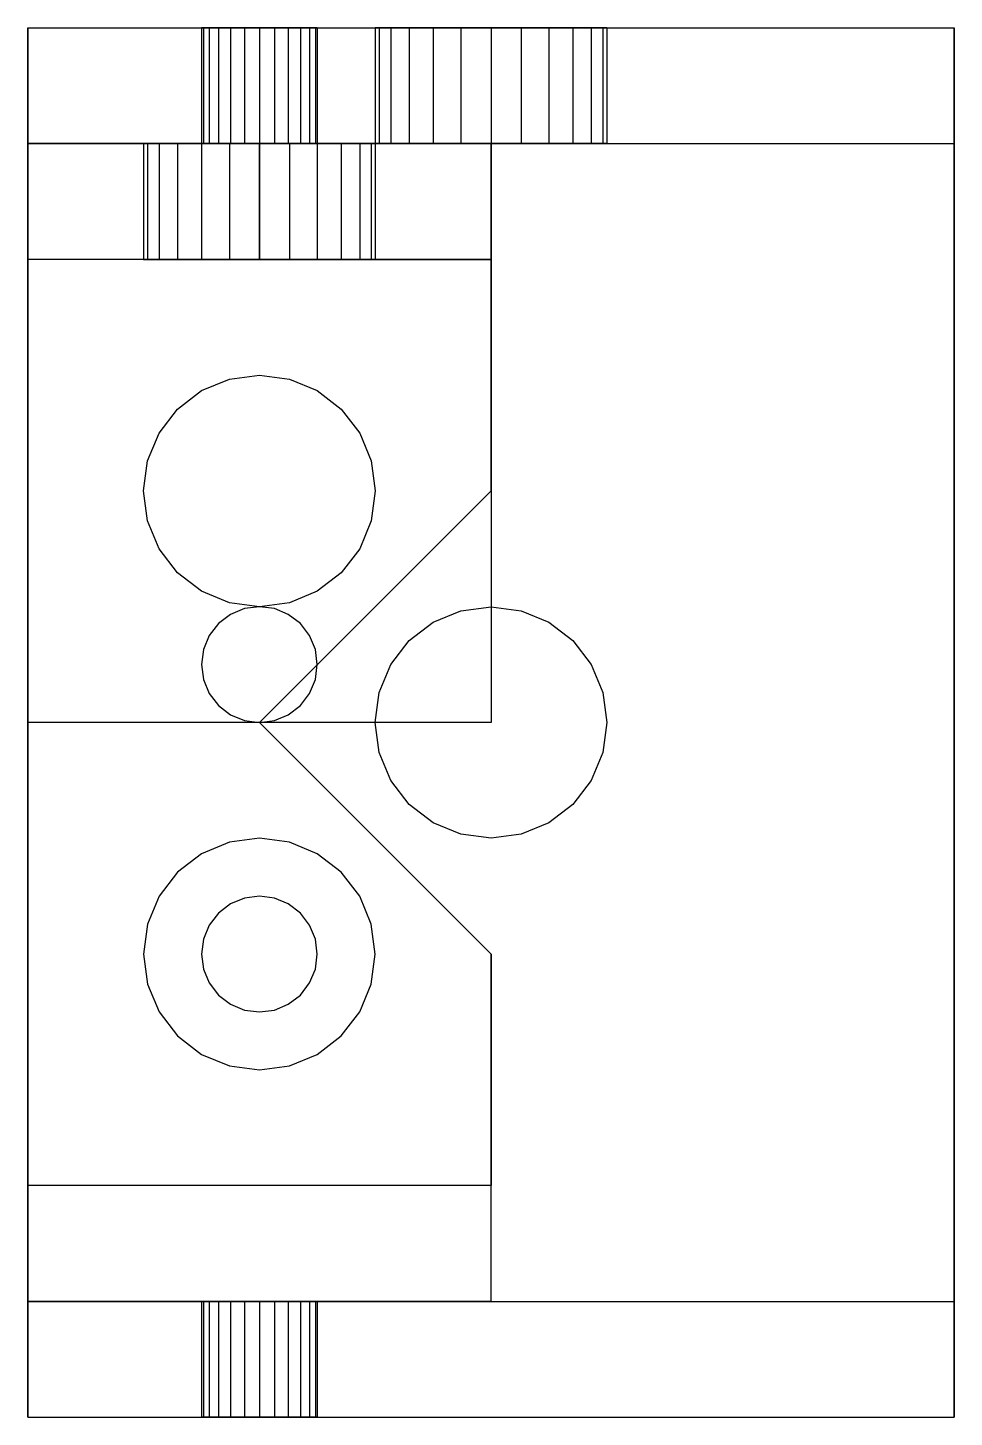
# Model space of a CAD drawing. Header units: metres. Extents: x 0 to 1, y -1.5 to 0.
import ezdxf

# ---------------------------------------------------------------- set-up
doc = ezdxf.new("R2010")
doc.units = ezdxf.units.M

msp = doc.modelspace()

# ---------------------------------------------------------------- linework, layer by layer
at = {"layer": 'MY3DLAYER'}
for p, q in [((0, 0), (0, 0, 1.5)), ((0, 0, 1.5), (1, 0, 1.5)), ((0, 0, 1.5), (0, -1.5, 1.5)), ((0.1875, 0, 0.5), (0.1896, 0, 0.5162)), ((0.1896, 0, 0.4838), (0.1875, 0, 0.5)), ((0.1875, 0, 1), (0.1896, 0, 1.0162)), ((0.1896, 0, 0.9838), (0.1875, 0, 1)), ((0.1875, 0, 0.5), (0.1875, -0.125, 0.5)), ((0.1875, 0, 1), (0.1875, -0.125, 1)), ((0.1959, 0, 0.4687), (0.1896, 0, 0.4838)), ((0.1896, 0, 0.5162), (0.1959, 0, 0.5312)), ((0.1896, 0, 1.0162), (0.1959, 0, 1.0312)), ((0.1959, 0, 0.9687), (0.1896, 0, 0.9838)), ((0.1896, 0, 0.4838), (0.1896, -0.125, 0.4838)), ((0.1896, 0, 0.5162), (0.1896, -0.125, 0.5162)), ((0.1896, 0, 1.0162), (0.1896, -0.125, 1.0162)), ((0.1896, 0, 0.9838), (0.1896, -0.125, 0.9838)), ((0.2058, 0, 0.4558), (0.1959, 0, 0.4687)), ((0.1959, 0, 0.5312), (0.2058, 0, 0.5442)), ((0.1959, 0, 1.0312), (0.2058, 0, 1.0442)), ((0.2058, 0, 0.9558), (0.1959, 0, 0.9687)), ((0.1959, 0, 0.4687), (0.1959, -0.125, 0.4688)), ((0.1959, 0, 0.5312), (0.1959, -0.125, 0.5313)), ((0.1959, 0, 0.9687), (0.1959, -0.125, 0.9688)), ((0.1959, 0, 1.0312), (0.1959, -0.125, 1.0313)), ((0.2187, 0, 0.4459), (0.2058, 0, 0.4558)), ((0.2058, 0, 0.5442), (0.2187, 0, 0.5541)), ((0.2058, 0, 1.0442), (0.2187, 0, 1.0541)), ((0.2187, 0, 0.9459), (0.2058, 0, 0.9558)), ((0.2058, 0, 0.4558), (0.2058, -0.125, 0.4558)), ((0.2058, 0, 0.9558), (0.2058, -0.125, 0.9558)), ((0.2058, 0, 1.0442), (0.2058, -0.125, 1.0442)), ((0.2058, 0, 0.5442), (0.2058, -0.125, 0.5442)), ((0.2338, 0, 0.4396), (0.2187, 0, 0.4459)), ((0.2187, 0, 0.5541), (0.2338, 0, 0.5604)), ((0.2187, 0, 1.0541), (0.2338, 0, 1.0604)), ((0.2338, 0, 0.9396), (0.2187, 0, 0.9459)), ((0.2187, 0, 0.5541), (0.2187, -0.125, 0.5541)), ((0.2187, 0, 0.4459), (0.2187, -0.125, 0.4459)), ((0.2187, 0, 0.9459), (0.2187, -0.125, 0.9459)), ((0.2187, 0, 1.0541), (0.2187, -0.125, 1.0541)), ((0.25, 0, 0.4375), (0.2338, 0, 0.4396)), ((0.2338, 0, 0.5604), (0.25, 0, 0.5625)), ((0.2338, 0, 1.0604), (0.25, 0, 1.0625)), ((0.25, 0, 0.9375), (0.2338, 0, 0.9396)), ((0.2338, 0, 0.5604), (0.2338, -0.125, 0.5604)), ((0.2338, 0, 0.4396), (0.2338, -0.125, 0.4396)), ((0.2338, 0, 0.9396), (0.2338, -0.125, 0.9396)), ((0.2338, 0, 1.0604), (0.2338, -0.125, 1.0604)), ((0.2662, 0, 0.4396), (0.25, 0, 0.4375)), ((0.25, 0, 0.5625), (0.2662, 0, 0.5604)), ((0.25, 0, 1.0625), (0.2662, 0, 1.0604)), ((0.2662, 0, 0.9396), (0.25, 0, 0.9375)), ((0.25, 0, 0.5625), (0.25, -0.125, 0.5625)), ((0.25, 0, 0.4375), (0.25, -0.125, 0.4375)), ((0.25, 0, 0.9375), (0.25, -0.125, 0.9375)), ((0.25, 0, 1.0625), (0.25, -0.125, 1.0625)), ((0.2812, 0, 0.4459), (0.2662, 0, 0.4396)), ((0.2662, 0, 0.5604), (0.2812, 0, 0.5541)), ((0.2662, 0, 1.0604), (0.2812, 0, 1.0541)), ((0.2812, 0, 0.9459), (0.2662, 0, 0.9396)), ((0.2662, 0, 0.4396), (0.2662, -0.125, 0.4396)), ((0.2662, 0, 0.5604), (0.2662, -0.125, 0.5604)), ((0.2662, 0, 0.9396), (0.2662, -0.125, 0.9396)), ((0.2662, 0, 1.0604), (0.2662, -0.125, 1.0604)), ((0.2942, 0, 0.4558), (0.2812, 0, 0.4459)), ((0.2812, 0, 0.5541), (0.2942, 0, 0.5442)), ((0.2942, 0, 0.9558), (0.2812, 0, 0.9459)), ((0.2812, 0, 1.0541), (0.2942, 0, 1.0442)), ((0.2812, 0, 0.4459), (0.2812, -0.125, 0.4459)), ((0.2812, 0, 0.5541), (0.2812, -0.125, 0.5541)), ((0.2812, 0, 1.0541), (0.2812, -0.125, 1.0541)), ((0.2812, 0, 0.9459), (0.2812, -0.125, 0.9459)), ((0.3041, 0, 0.4687), (0.2942, 0, 0.4558)), ((0.2942, 0, 0.5442), (0.3041, 0, 0.5312)), ((0.3041, 0, 0.9687), (0.2942, 0, 0.9558)), ((0.2942, 0, 1.0442), (0.3041, 0, 1.0312)), ((0.2942, 0, 1.0442), (0.2942, -0.125, 1.0442)), ((0.2942, 0, 0.9558), (0.2942, -0.125, 0.9558)), ((0.2942, 0, 0.5442), (0.2942, -0.125, 0.5442)), ((0.2942, 0, 0.4558), (0.2942, -0.125, 0.4558)), ((0.3104, 0, 0.4838), (0.3041, 0, 0.4687)), ((0.3041, 0, 0.5312), (0.3104, 0, 0.5162)), ((0.3104, 0, 0.9838), (0.3041, 0, 0.9687)), ((0.3041, 0, 1.0312), (0.3104, 0, 1.0162)), ((0.3041, 0, 0.5312), (0.3041, -0.125, 0.5313)), ((0.3041, 0, 1.0312), (0.3041, -0.125, 1.0313)), ((0.3041, 0, 0.9687), (0.3041, -0.125, 0.9688)), ((0.3041, 0, 0.4687), (0.3041, -0.125, 0.4688)), ((0.3125, 0, 0.5), (0.3104, 0, 0.4838)), ((0.3104, 0, 0.5162), (0.3125, 0, 0.5)), ((0.3125, 0, 1), (0.3104, 0, 0.9838)), ((0.3104, 0, 1.0162), (0.3125, 0, 1)), ((0.3104, 0, 0.5162), (0.3104, -0.125, 0.5162)), ((0.3104, 0, 0.4838), (0.3104, -0.125, 0.4838)), ((0.3104, 0, 0.9838), (0.3104, -0.125, 0.9838)), ((0.3104, 0, 1.0162), (0.3104, -0.125, 1.0162)), ((0.3125, 0, 0.5), (0.3125, -0.125, 0.5)), ((0.3125, 0, 1), (0.3125, -0.125, 1)), ((0.375, 0, 0.75), (0.3793, 0, 0.7824)), ((0.3793, 0, 0.7824), (0.3917, 0, 0.8125)), ((0.3793, 0, 0.7824), (0.3793, -0.125, 0.7824)), ((0.3917, 0, 0.8125), (0.4116, 0, 0.8384)), ((0.3917, 0, 0.8125), (0.3917, -0.125, 0.8125)), ((0.4116, 0, 0.8384), (0.4375, 0, 0.8583)), ((0.4116, 0, 0.8384), (0.4116, -0.125, 0.8384)), ((0.4375, 0, 0.8583), (0.4676, 0, 0.8707)), ((0.4375, 0, 0.8583), (0.4375, -0.125, 0.8583)), ((0.4676, 0, 0.8707), (0.5, 0, 0.875)), ((0.4676, 0, 0.8707), (0.4676, -0.125, 0.8707)), ((0.5, 0, 0.875), (0.5324, 0, 0.8707)), ((0.5, 0, 0.875), (0.5, -0.125, 0.875)), ((0.5324, 0, 0.8707), (0.5625, 0, 0.8583)), ((0.5324, 0, 0.8707), (0.5324, -0.125, 0.8707)), ((0.5625, 0, 0.8583), (0.5884, 0, 0.8384)), ((0.5625, 0, 0.8583), (0.5625, -0.125, 0.8583)), ((0.5884, 0, 0.8384), (0.6083, 0, 0.8125)), ((0.5884, 0, 0.8384), (0.5884, -0.125, 0.8384)), ((0.6083, 0, 0.8125), (0.6207, 0, 0.7824)), ((0.6083, 0, 0.8125), (0.6083, -0.125, 0.8125)), ((0.6207, 0, 0.7824), (0.625, 0, 0.75)), ((0.6207, 0, 0.7824), (0.6207, -0.125, 0.7824)), ((1, 0, 1.5), (1, -1.5, 1.5)), ((1, 0), (1, 0, 1.5)), ((0, 0), (1, 0)), ((0, -1.5), (0, 0)), ((0.3793, 0, 0.7176), (0.375, 0, 0.75)), ((0.375, 0, 0.75), (0.375, -0.125, 0.75)), ((0.3917, 0, 0.6875), (0.3793, 0, 0.7176)), ((0.3793, 0, 0.7176), (0.3793, -0.125, 0.7176)), ((0.4116, 0, 0.6616), (0.3917, 0, 0.6875)), ((0.3917, 0, 0.6875), (0.3917, -0.125, 0.6875)), ((0.4375, 0, 0.6417), (0.4116, 0, 0.6616)), ((0.4116, 0, 0.6616), (0.4116, -0.125, 0.6616)), ((0.4676, 0, 0.6293), (0.4375, 0, 0.6417)), ((0.4375, 0, 0.6417), (0.4375, -0.125, 0.6417)), ((0.5, 0, 0.625), (0.4676, 0, 0.6293)), ((0.4676, 0, 0.6293), (0.4676, -0.125, 0.6293)), ((0.5324, 0, 0.6293), (0.5, 0, 0.625)), ((0.5, 0, 0.625), (0.5, -0.125, 0.625)), ((0.5625, 0, 0.6417), (0.5324, 0, 0.6293)), ((0.5324, 0, 0.6293), (0.5324, -0.125, 0.6293)), ((0.5884, 0, 0.6616), (0.5625, 0, 0.6417)), ((0.5625, 0, 0.6417), (0.5625, -0.125, 0.6417)), ((0.6083, 0, 0.6875), (0.5884, 0, 0.6616)), ((0.5884, 0, 0.6616), (0.5884, -0.125, 0.6616)), ((0.6207, 0, 0.7176), (0.6083, 0, 0.6875)), ((0.6083, 0, 0.6875), (0.6083, -0.125, 0.6875)), ((0.625, 0, 0.75), (0.6207, 0, 0.7176)), ((0.6207, 0, 0.7176), (0.6207, -0.125, 0.7176)), ((0.625, 0, 0.75), (0.625, -0.125, 0.75)), ((1, -1.5), (1, 0)), ((0, -0.25, 0.75), (0, -0.125, 0.75)), ((0.25, -0.125, 0.75), (0, -0.125, 0.75)), ((0, -0.125, 1.375), (0, -0.125, 0.75)), ((0, -0.125, 1.375), (0.5, -0.125, 1.375)), ((0, -0.125, 0.125), (0.5, -0.125, 0.125)), ((0, -0.125, 0.125), (0, -0.75, 0.125)), ((0, -0.125, 0.75), (0, -0.125, 0.125)), ((0, -0.75, 1.375), (0, -0.125, 1.375)), ((0.125, -0.125, 1), (0.1293, -0.125, 1.0324)), ((0.125, -0.125, 1), (0.125, -0.25, 1)), ((0.1293, -0.125, 0.9676), (0.125, -0.125, 1)), ((0.125, -0.125, 0.5), (0.1293, -0.125, 0.5324)), ((0.125, -0.125, 0.5), (0.125, -0.25, 0.5)), ((0.1293, -0.125, 0.4676), (0.125, -0.125, 0.5)), ((0.1293, -0.125, 1.0324), (0.1293, -0.25, 1.0324)), ((0.1293, -0.125, 1.0324), (0.1417, -0.125, 1.0625)), ((0.1417, -0.125, 0.9375), (0.1293, -0.125, 0.9676)), ((0.1293, -0.125, 0.9676), (0.1293, -0.25, 0.9676)), ((0.1293, -0.125, 0.5324), (0.1417, -0.125, 0.5625)), ((0.1293, -0.125, 0.5324), (0.1293, -0.25, 0.5324)), ((0.1293, -0.125, 0.4676), (0.1293, -0.25, 0.4676)), ((0.1417, -0.125, 0.4375), (0.1293, -0.125, 0.4676)), ((0.1616, -0.125, 0.9116), (0.1417, -0.125, 0.9375)), ((0.1417, -0.125, 0.9375), (0.1417, -0.25, 0.9375)), ((0.1417, -0.125, 1.0625), (0.1417, -0.25, 1.0625)), ((0.1417, -0.125, 1.0625), (0.1616, -0.125, 1.0884)), ((0.1417, -0.125, 0.5625), (0.1417, -0.25, 0.5625)), ((0.1417, -0.125, 0.5625), (0.1616, -0.125, 0.5884)), ((0.1417, -0.125, 0.4375), (0.1417, -0.25, 0.4375)), ((0.1616, -0.125, 0.4116), (0.1417, -0.125, 0.4375)), ((0.1875, -0.125, 0.8917), (0.1616, -0.125, 0.9116)), ((0.1616, -0.125, 0.9116), (0.1616, -0.25, 0.9116)), ((0.1616, -0.125, 1.0884), (0.1875, -0.125, 1.1083)), ((0.1616, -0.125, 1.0884), (0.1616, -0.25, 1.0884)), ((0.1616, -0.125, 0.5884), (0.1616, -0.25, 0.5884)), ((0.1616, -0.125, 0.5884), (0.1875, -0.125, 0.6083)), ((0.1616, -0.125, 0.4116), (0.1616, -0.25, 0.4116)), ((0.1875, -0.125, 0.3917), (0.1616, -0.125, 0.4116)), ((0.2176, -0.125, 0.8793), (0.1875, -0.125, 0.8917)), ((0.1875, -0.125, 0.8917), (0.1875, -0.25, 0.8917)), ((0.1875, -0.125, 1.1083), (0.1875, -0.25, 1.1083)), ((0.1875, -0.125, 1.1083), (0.2176, -0.125, 1.1207)), ((0.1875, -0.125, 0.6083), (0.1875, -0.25, 0.6083)), ((0.1875, -0.125, 0.6083), (0.2176, -0.125, 0.6207)), ((0.1875, -0.125, 0.3917), (0.1875, -0.25, 0.3917)), ((0.2176, -0.125, 0.3793), (0.1875, -0.125, 0.3917)), ((0.1875, -0.125, 0.5), (0.1896, -0.125, 0.5162)), ((0.1896, -0.125, 0.4838), (0.1875, -0.125, 0.5)), ((0.1896, -0.125, 0.9838), (0.1875, -0.125, 1)), ((0.1875, -0.125, 1), (0.1896, -0.125, 1.0162)), ((0.1896, -0.125, 0.5162), (0.1959, -0.125, 0.5313)), ((0.1959, -0.125, 0.4688), (0.1896, -0.125, 0.4838)), ((0.1959, -0.125, 0.9688), (0.1896, -0.125, 0.9838)), ((0.1896, -0.125, 1.0162), (0.1959, -0.125, 1.0313)), ((0.1959, -0.125, 0.5313), (0.2058, -0.125, 0.5442)), ((0.2058, -0.125, 0.4558), (0.1959, -0.125, 0.4688)), ((0.2058, -0.125, 0.9558), (0.1959, -0.125, 0.9688)), ((0.1959, -0.125, 1.0313), (0.2058, -0.125, 1.0442)), ((0.2058, -0.125, 0.5442), (0.2187, -0.125, 0.5541)), ((0.2187, -0.125, 0.4459), (0.2058, -0.125, 0.4558)), ((0.2187, -0.125, 0.9459), (0.2058, -0.125, 0.9558)), ((0.2058, -0.125, 1.0442), (0.2187, -0.125, 1.0541)), ((0.25, -0.125, 0.875), (0.2176, -0.125, 0.8793)), ((0.2176, -0.125, 0.8793), (0.2176, -0.25, 0.8793)), ((0.2176, -0.125, 1.1207), (0.2176, -0.25, 1.1207)), ((0.2176, -0.125, 1.1207), (0.25, -0.125, 1.125)), ((0.2176, -0.125, 0.6207), (0.2176, -0.25, 0.6207)), ((0.2176, -0.125, 0.6207), (0.25, -0.125, 0.625)), ((0.2176, -0.125, 0.3793), (0.2176, -0.25, 0.3793)), ((0.25, -0.125, 0.375), (0.2176, -0.125, 0.3793)), ((0.2187, -0.125, 0.5541), (0.2338, -0.125, 0.5604)), ((0.2338, -0.125, 0.4396), (0.2187, -0.125, 0.4459)), ((0.2338, -0.125, 0.9396), (0.2187, -0.125, 0.9459)), ((0.2187, -0.125, 1.0541), (0.2338, -0.125, 1.0604)), ((0.2338, -0.125, 0.5604), (0.25, -0.125, 0.5625)), ((0.25, -0.125, 0.4375), (0.2338, -0.125, 0.4396)), ((0.25, -0.125, 0.9375), (0.2338, -0.125, 0.9396)), ((0.2338, -0.125, 1.0604), (0.25, -0.125, 1.0625)), ((0.25, -0.125, 0.875), (0.25, -0.25, 0.875)), ((0.25, -0.125, 1.125), (0.2824, -0.125, 1.1207)), ((0.25, -0.125, 0.75), (0.5, -0.125, 1)), ((0.25, -0.125, 1.125), (0.25, -0.25, 1.125)), ((0.2824, -0.125, 0.8793), (0.25, -0.125, 0.875)), ((0.25, -0.125, 0.625), (0.25, -0.25, 0.625)), ((0.25, -0.125, 0.625), (0.2824, -0.125, 0.6207)), ((0.25, -0.125, 0.375), (0.25, -0.25, 0.375)), ((0.2824, -0.125, 0.3793), (0.25, -0.125, 0.375)), ((0.25, -0.125, 0.75), (0.5, -0.125, 0.5)), ((0.25, -0.25, 0.75), (0.25, -0.125, 0.75)), ((0.25, -0.125, 0.5625), (0.2662, -0.125, 0.5604)), ((0.2662, -0.125, 0.4396), (0.25, -0.125, 0.4375)), ((0.2662, -0.125, 0.9396), (0.25, -0.125, 0.9375)), ((0.25, -0.125, 1.0625), (0.2662, -0.125, 1.0604)), ((0.2662, -0.125, 0.5604), (0.2812, -0.125, 0.5541)), ((0.2812, -0.125, 0.4459), (0.2662, -0.125, 0.4396)), ((0.2812, -0.125, 0.9459), (0.2662, -0.125, 0.9396)), ((0.2662, -0.125, 1.0604), (0.2812, -0.125, 1.0541)), ((0.2812, -0.125, 0.5541), (0.2942, -0.125, 0.5442)), ((0.2942, -0.125, 0.4558), (0.2812, -0.125, 0.4459)), ((0.2942, -0.125, 0.9558), (0.2812, -0.125, 0.9459)), ((0.2812, -0.125, 1.0541), (0.2942, -0.125, 1.0442)), ((0.2824, -0.125, 1.1207), (0.3125, -0.125, 1.1083)), ((0.2824, -0.125, 1.1207), (0.2824, -0.25, 1.1207)), ((0.3125, -0.125, 0.8917), (0.2824, -0.125, 0.8793)), ((0.2824, -0.125, 0.8793), (0.2824, -0.25, 0.8793)), ((0.2824, -0.125, 0.6207), (0.2824, -0.25, 0.6207)), ((0.2824, -0.125, 0.6207), (0.3125, -0.125, 0.6083)), ((0.3125, -0.125, 0.3917), (0.2824, -0.125, 0.3793)), ((0.2824, -0.125, 0.3793), (0.2824, -0.25, 0.3793)), ((0.2942, -0.125, 0.5442), (0.3041, -0.125, 0.5313)), ((0.3041, -0.125, 0.4688), (0.2942, -0.125, 0.4558)), ((0.3041, -0.125, 0.9688), (0.2942, -0.125, 0.9558)), ((0.2942, -0.125, 1.0442), (0.3041, -0.125, 1.0313)), ((0.3041, -0.125, 0.5313), (0.3104, -0.125, 0.5162)), ((0.3104, -0.125, 0.4838), (0.3041, -0.125, 0.4688)), ((0.3104, -0.125, 0.9838), (0.3041, -0.125, 0.9688)), ((0.3041, -0.125, 1.0313), (0.3104, -0.125, 1.0162)), ((0.3104, -0.125, 0.5162), (0.3125, -0.125, 0.5)), ((0.3125, -0.125, 0.5), (0.3104, -0.125, 0.4838)), ((0.3104, -0.125, 1.0162), (0.3125, -0.125, 1)), ((0.3125, -0.125, 1), (0.3104, -0.125, 0.9838)), ((0.3125, -0.125, 1.1083), (0.3125, -0.25, 1.1083)), ((0.3125, -0.125, 0.8917), (0.3125, -0.25, 0.8917)), ((0.3125, -0.125, 1.1083), (0.3384, -0.125, 1.0884)), ((0.3384, -0.125, 0.9116), (0.3125, -0.125, 0.8917)), ((0.3125, -0.125, 0.6083), (0.3125, -0.25, 0.6083)), ((0.3125, -0.125, 0.6083), (0.3384, -0.125, 0.5884)), ((0.3384, -0.125, 0.4116), (0.3125, -0.125, 0.3917)), ((0.3125, -0.125, 0.3917), (0.3125, -0.25, 0.3917)), ((0.3384, -0.125, 0.9116), (0.3384, -0.25, 0.9116)), ((0.3384, -0.125, 1.0884), (0.3384, -0.25, 1.0884)), ((0.3583, -0.125, 0.9375), (0.3384, -0.125, 0.9116)), ((0.3384, -0.125, 1.0884), (0.3583, -0.125, 1.0625)), ((0.3384, -0.125, 0.5884), (0.3384, -0.25, 0.5884)), ((0.3384, -0.125, 0.5884), (0.3583, -0.125, 0.5625)), ((0.3384, -0.125, 0.4116), (0.3384, -0.25, 0.4116)), ((0.3583, -0.125, 0.4375), (0.3384, -0.125, 0.4116)), ((0.3583, -0.125, 1.0625), (0.3583, -0.25, 1.0625)), ((0.3707, -0.125, 0.9676), (0.3583, -0.125, 0.9375)), ((0.3583, -0.125, 1.0625), (0.3707, -0.125, 1.0324)), ((0.3583, -0.125, 0.9375), (0.3583, -0.25, 0.9375)), ((0.3583, -0.125, 0.5625), (0.3583, -0.25, 0.5625)), ((0.3707, -0.125, 0.4676), (0.3583, -0.125, 0.4375)), ((0.3583, -0.125, 0.4375), (0.3583, -0.25, 0.4375)), ((0.3583, -0.125, 0.5625), (0.3707, -0.125, 0.5324)), ((0.3707, -0.125, 1.0324), (0.375, -0.125, 1)), ((0.3707, -0.125, 1.0324), (0.3707, -0.25, 1.0324)), ((0.375, -0.125, 1), (0.3707, -0.125, 0.9676)), ((0.3707, -0.125, 0.9676), (0.3707, -0.25, 0.9676)), ((0.375, -0.125, 0.5), (0.3707, -0.125, 0.4676)), ((0.3707, -0.125, 0.5324), (0.375, -0.125, 0.5)), ((0.3707, -0.125, 0.4676), (0.3707, -0.25, 0.4676)), ((0.3707, -0.125, 0.5324), (0.3707, -0.25, 0.5324)), ((0.375, -0.125, 1), (0.375, -0.25, 1)), ((0.375, -0.125, 0.5), (0.375, -0.25, 0.5)), ((0.375, -0.125, 0.75), (0.3793, -0.125, 0.7824)), ((0.3793, -0.125, 0.7176), (0.375, -0.125, 0.75)), ((0.3793, -0.125, 0.7824), (0.3917, -0.125, 0.8125)), ((0.3917, -0.125, 0.6875), (0.3793, -0.125, 0.7176)), ((0.3917, -0.125, 0.8125), (0.4116, -0.125, 0.8384)), ((0.4116, -0.125, 0.6616), (0.3917, -0.125, 0.6875)), ((0.4116, -0.125, 0.8384), (0.4375, -0.125, 0.8583)), ((0.4375, -0.125, 0.6417), (0.4116, -0.125, 0.6616)), ((0.4375, -0.125, 0.8583), (0.4676, -0.125, 0.8707)), ((0.4676, -0.125, 0.6293), (0.4375, -0.125, 0.6417)), ((0.4676, -0.125, 0.8707), (0.5, -0.125, 0.875)), ((0.5, -0.125, 0.625), (0.4676, -0.125, 0.6293)), ((0.5, -0.125, 1.375), (0.5, -0.125, 1)), ((0.5, -0.125, 1.375), (0.5, -0.75, 1.375)), ((0.5, -0.25, 1), (0.5, -0.125, 1)), ((0.5, -0.125, 0.125), (0.5, -0.5, 0.125)), ((0.5, -0.125, 0.125), (0.5, -0.125, 0.5)), ((0.5, -0.25, 0.5), (0.5, -0.125, 0.5)), ((0.5, -0.125, 0.875), (0.5324, -0.125, 0.8707)), ((0.5324, -0.125, 0.6293), (0.5, -0.125, 0.625)), ((0.5, -0.125, 1.375), (1, -0.125, 1.375)), ((0.5, -0.125, 0.125), (1, -0.125, 0.125)), ((0.5324, -0.125, 0.8707), (0.5625, -0.125, 0.8583)), ((0.5625, -0.125, 0.6417), (0.5324, -0.125, 0.6293)), ((0.5625, -0.125, 0.8583), (0.5884, -0.125, 0.8384)), ((0.5884, -0.125, 0.6616), (0.5625, -0.125, 0.6417)), ((0.5884, -0.125, 0.8384), (0.6083, -0.125, 0.8125)), ((0.6083, -0.125, 0.6875), (0.5884, -0.125, 0.6616)), ((0.6083, -0.125, 0.8125), (0.6207, -0.125, 0.7824)), ((0.6207, -0.125, 0.7176), (0.6083, -0.125, 0.6875)), ((0.6207, -0.125, 0.7824), (0.625, -0.125, 0.75)), ((0.625, -0.125, 0.75), (0.6207, -0.125, 0.7176)), ((1, -0.125, 0.125), (1, -1.375, 0.125)), ((1, -0.125, 1.375), (1, -0.125, 0.125)), ((1, -1.375, 1.375), (1, -0.125, 1.375)), ((0.5, -0.25, 1.25), (0, -0.25, 1.25)), ((0, -0.25, 1.25), (0, -0.25, 0.75)), ((0, -0.25, 1.25), (0, -0.75, 1.25)), ((0.5, -0.25, 0.25), (0, -0.25, 0.25)), ((0, -0.25, 0.25), (0, -0.25, 0.75)), ((0, -0.25, 0.25), (0, -0.75, 0.25)), ((0.25, -0.25, 0.75), (0, -0.25, 0.75)), ((0.1293, -0.25, 0.9676), (0.125, -0.25, 1)), ((0.125, -0.25, 1), (0.1293, -0.25, 1.0324)), ((0.125, -0.25, 0.5), (0.1293, -0.25, 0.5324)), ((0.1293, -0.25, 0.4676), (0.125, -0.25, 0.5)), ((0.1417, -0.25, 0.9375), (0.1293, -0.25, 0.9676)), ((0.1293, -0.25, 1.0324), (0.1417, -0.25, 1.0625)), ((0.1293, -0.25, 0.5324), (0.1417, -0.25, 0.5625)), ((0.1417, -0.25, 0.4375), (0.1293, -0.25, 0.4676)), ((0.1616, -0.25, 0.9116), (0.1417, -0.25, 0.9375)), ((0.1417, -0.25, 1.0625), (0.1616, -0.25, 1.0884)), ((0.1417, -0.25, 0.5625), (0.1616, -0.25, 0.5884)), ((0.1616, -0.25, 0.4116), (0.1417, -0.25, 0.4375)), ((0.1875, -0.25, 0.8917), (0.1616, -0.25, 0.9116)), ((0.1616, -0.25, 1.0884), (0.1875, -0.25, 1.1083)), ((0.1616, -0.25, 0.5884), (0.1875, -0.25, 0.6083)), ((0.1875, -0.25, 0.3917), (0.1616, -0.25, 0.4116)), ((0.2176, -0.25, 0.8793), (0.1875, -0.25, 0.8917)), ((0.1875, -0.25, 1.1083), (0.2176, -0.25, 1.1207)), ((0.1875, -0.25, 0.6083), (0.2176, -0.25, 0.6207)), ((0.2176, -0.25, 0.3793), (0.1875, -0.25, 0.3917)), ((0.25, -0.25, 0.875), (0.2176, -0.25, 0.8793)), ((0.2176, -0.25, 1.1207), (0.25, -0.25, 1.125)), ((0.2176, -0.25, 0.6207), (0.25, -0.25, 0.625)), ((0.25, -0.25, 0.375), (0.2176, -0.25, 0.3793)), ((0.25, -0.25, 0.75), (0.5, -0.25, 1)), ((0.2824, -0.25, 0.8793), (0.25, -0.25, 0.875)), ((0.25, -0.25, 1.125), (0.2824, -0.25, 1.1207)), ((0.25, -0.25, 0.625), (0.2824, -0.25, 0.6207)), ((0.2824, -0.25, 0.3793), (0.25, -0.25, 0.375)), ((0.25, -0.25, 0.75), (0.5, -0.25, 0.5)), ((0.2824, -0.25, 1.1207), (0.3125, -0.25, 1.1083)), ((0.3125, -0.25, 0.8917), (0.2824, -0.25, 0.8793)), ((0.2824, -0.25, 0.6207), (0.3125, -0.25, 0.6083)), ((0.3125, -0.25, 0.3917), (0.2824, -0.25, 0.3793)), ((0.3384, -0.25, 0.9116), (0.3125, -0.25, 0.8917)), ((0.3125, -0.25, 1.1083), (0.3384, -0.25, 1.0884)), ((0.3125, -0.25, 0.6083), (0.3384, -0.25, 0.5884)), ((0.3384, -0.25, 0.4116), (0.3125, -0.25, 0.3917)), ((0.3583, -0.25, 0.9375), (0.3384, -0.25, 0.9116)), ((0.3384, -0.25, 1.0884), (0.3583, -0.25, 1.0625)), ((0.3384, -0.25, 0.5884), (0.3583, -0.25, 0.5625)), ((0.3583, -0.25, 0.4375), (0.3384, -0.25, 0.4116)), ((0.3583, -0.25, 1.0625), (0.3707, -0.25, 1.0324)), ((0.3707, -0.25, 0.9676), (0.3583, -0.25, 0.9375)), ((0.3707, -0.25, 0.4676), (0.3583, -0.25, 0.4375)), ((0.3583, -0.25, 0.5625), (0.3707, -0.25, 0.5324)), ((0.375, -0.25, 1), (0.3707, -0.25, 0.9676)), ((0.3707, -0.25, 1.0324), (0.375, -0.25, 1)), ((0.375, -0.25, 0.5), (0.3707, -0.25, 0.4676)), ((0.3707, -0.25, 0.5324), (0.375, -0.25, 0.5)), ((0.5, -0.25, 1.25), (0.5, -0.75, 1.25)), ((0.5, -0.25, 1), (0.5, -0.25, 1.25)), ((0.5, -0.25, 0.25), (0.5, -0.25, 0.5)), ((0.5, -0.5, 0.25), (0.5, -0.25, 0.25)), ((0.2176, -0.3793, 0.25), (0.25, -0.375, 0.25)), ((0.2176, -0.3793, 0.125), (0.25, -0.375, 0.125)), ((0.25, -0.375, 0.125), (0.2824, -0.3793, 0.125)), ((0.25, -0.375, 0.25), (0.2824, -0.3793, 0.25)), ((0.25, -0.375, 0.125), (0.25, -0.375, 0.25)), ((0.1875, -0.3917, 0.125), (0.2176, -0.3793, 0.125)), ((0.1875, -0.3917, 0.25), (0.2176, -0.3793, 0.25)), ((0.2176, -0.3793, 0.125), (0.2176, -0.3793, 0.25)), ((0.2824, -0.3793, 0.25), (0.3125, -0.3917, 0.25)), ((0.2824, -0.3793, 0.125), (0.3125, -0.3917, 0.125)), ((0.2824, -0.3793, 0.125), (0.2824, -0.3793, 0.25)), ((0.1616, -0.4116, 0.125), (0.1875, -0.3917, 0.125)), ((0.1616, -0.4116, 0.25), (0.1875, -0.3917, 0.25)), ((0.1875, -0.3917, 0.125), (0.1875, -0.3917, 0.25)), ((0.3125, -0.3917, 0.125), (0.3384, -0.4116, 0.125)), ((0.3125, -0.3917, 0.25), (0.3384, -0.4116, 0.25)), ((0.3125, -0.3917, 0.125), (0.3125, -0.3917, 0.25)), ((0.1417, -0.4375, 0.25), (0.1616, -0.4116, 0.25)), ((0.1417, -0.4375, 0.125), (0.1616, -0.4116, 0.125)), ((0.1616, -0.4116, 0.125), (0.1616, -0.4116, 0.25)), ((0.3384, -0.4116, 0.125), (0.3384, -0.4116, 0.25)), ((0.3384, -0.4116, 0.125), (0.3583, -0.4375, 0.125)), ((0.3384, -0.4116, 0.25), (0.3583, -0.4375, 0.25)), ((0.1293, -0.4676, 0.25), (0.1417, -0.4375, 0.25)), ((0.1293, -0.4676, 0.125), (0.1417, -0.4375, 0.125)), ((0.1417, -0.4375, 0.125), (0.1417, -0.4375, 0.25)), ((0.3583, -0.4375, 0.25), (0.3707, -0.4676, 0.25)), ((0.3583, -0.4375, 0.125), (0.3583, -0.4375, 0.25)), ((0.3583, -0.4375, 0.125), (0.3707, -0.4676, 0.125)), ((0.125, -0.5, 0.125), (0.1293, -0.4676, 0.125)), ((0.125, -0.5, 0.25), (0.1293, -0.4676, 0.25)), ((0.1293, -0.4676, 0.125), (0.1293, -0.4676, 0.25)), ((0.3707, -0.4676, 0.125), (0.375, -0.5, 0.125)), ((0.3707, -0.4676, 0.125), (0.3707, -0.4676, 0.25)), ((0.3707, -0.4676, 0.25), (0.375, -0.5, 0.25)), ((0.1293, -0.5324, 0.125), (0.125, -0.5, 0.125)), ((0.1293, -0.5324, 0.25), (0.125, -0.5, 0.25)), ((0.125, -0.5, 0.125), (0.125, -0.5, 0.25)), ((0.25, -0.75, 0.25), (0.5, -0.5, 0.25)), ((0.25, -0.75, 0.125), (0.5, -0.5, 0.125)), ((0.375, -0.5, 0.125), (0.3707, -0.5324, 0.125)), ((0.375, -0.5, 0.25), (0.3707, -0.5324, 0.25)), ((0.375, -0.5, 0.125), (0.375, -0.5, 0.25)), ((0.5, -0.5, 0.25), (0.5, -0.5, 0.125)), ((0.1417, -0.5625, 0.125), (0.1293, -0.5324, 0.125)), ((0.1293, -0.5324, 0.125), (0.1293, -0.5324, 0.25)), ((0.1417, -0.5625, 0.25), (0.1293, -0.5324, 0.25)), ((0.3707, -0.5324, 0.125), (0.3583, -0.5625, 0.125)), ((0.3707, -0.5324, 0.25), (0.3583, -0.5625, 0.25)), ((0.3707, -0.5324, 0.125), (0.3707, -0.5324, 0.25)), ((0.1417, -0.5625, 0.125), (0.1417, -0.5625, 0.25)), ((0.1616, -0.5884, 0.125), (0.1417, -0.5625, 0.125)), ((0.1616, -0.5884, 0.25), (0.1417, -0.5625, 0.25)), ((0.3583, -0.5625, 0.25), (0.3384, -0.5884, 0.25)), ((0.3583, -0.5625, 0.125), (0.3384, -0.5884, 0.125)), ((0.3583, -0.5625, 0.125), (0.3583, -0.5625, 0.25)), ((0.1875, -0.6083, 0.125), (0.1616, -0.5884, 0.125)), ((0.1875, -0.6083, 0.25), (0.1616, -0.5884, 0.25)), ((0.1616, -0.5884, 0.125), (0.1616, -0.5884, 0.25)), ((0.3384, -0.5884, 0.25), (0.3125, -0.6083, 0.25)), ((0.3384, -0.5884, 0.125), (0.3125, -0.6083, 0.125)), ((0.3384, -0.5884, 0.125), (0.3384, -0.5884, 0.25)), ((0.2176, -0.6207, 0.125), (0.1875, -0.6083, 0.125)), ((0.2176, -0.6207, 0.25), (0.1875, -0.6083, 0.25)), ((0.1875, -0.6083, 0.125), (0.1875, -0.6083, 0.25)), ((0.3125, -0.6083, 0.125), (0.2824, -0.6207, 0.125)), ((0.3125, -0.6083, 0.25), (0.2824, -0.6207, 0.25)), ((0.3125, -0.6083, 0.125), (0.3125, -0.6083, 0.25)), ((0.25, -0.625, 0.25), (0.2176, -0.6207, 0.25)), ((0.25, -0.625, 0.125), (0.2176, -0.6207, 0.125)), ((0.2176, -0.6207, 0.125), (0.2176, -0.6207, 0.25)), ((0.2338, -0.6271, 1.375), (0.2187, -0.6334, 1.375)), ((0.2338, -0.6271, 1.5), (0.2187, -0.6334, 1.5)), ((0.25, -0.625, 1.375), (0.2338, -0.6271, 1.375)), ((0.25, -0.625, 1.5), (0.2338, -0.6271, 1.5)), ((0.2338, -0.6271, 1.375), (0.2338, -0.6271, 1.5)), ((0.2824, -0.6207, 0.125), (0.25, -0.625, 0.125)), ((0.2824, -0.6207, 0.25), (0.25, -0.625, 0.25)), ((0.25, -0.625, 0.125), (0.25, -0.625, 0.25)), ((0.2662, -0.6271, 1.375), (0.25, -0.625, 1.375)), ((0.25, -0.625, 1.375), (0.25, -0.625, 1.5)), ((0.2662, -0.6271, 1.5), (0.25, -0.625, 1.5)), ((0.2812, -0.6334, 1.375), (0.2662, -0.6271, 1.375)), ((0.2812, -0.6334, 1.5), (0.2662, -0.6271, 1.5)), ((0.2662, -0.6271, 1.375), (0.2662, -0.6271, 1.5)), ((0.2824, -0.6207, 0.125), (0.2824, -0.6207, 0.25)), ((0.4375, -0.6417), (0.4676, -0.6293)), ((0.4375, -0.6417, 0.125), (0.4676, -0.6293, 0.125)), ((0.4676, -0.6293), (0.5, -0.625)), ((0.4676, -0.6293, 0.125), (0.5, -0.625, 0.125)), ((0.4676, -0.6293), (0.4676, -0.6293, 0.125)), ((0.5, -0.625), (0.5324, -0.6293)), ((0.5, -0.625, 0.125), (0.5324, -0.6293, 0.125)), ((0.5, -0.625), (0.5, -0.625, 0.125)), ((0.5324, -0.6293), (0.5625, -0.6417)), ((0.5324, -0.6293, 0.125), (0.5625, -0.6417, 0.125)), ((0.5324, -0.6293), (0.5324, -0.6293, 0.125)), ((0.2058, -0.6433, 1.375), (0.1959, -0.6562, 1.375)), ((0.2058, -0.6433, 1.5), (0.1959, -0.6562, 1.5)), ((0.2187, -0.6334, 1.375), (0.2058, -0.6433, 1.375)), ((0.2187, -0.6334, 1.5), (0.2058, -0.6433, 1.5)), ((0.2058, -0.6433, 1.375), (0.2058, -0.6433, 1.5)), ((0.2187, -0.6334, 1.375), (0.2187, -0.6334, 1.5)), ((0.2942, -0.6433, 1.375), (0.2812, -0.6334, 1.375)), ((0.2942, -0.6433, 1.5), (0.2812, -0.6334, 1.5)), ((0.2812, -0.6334, 1.375), (0.2812, -0.6334, 1.5)), ((0.3041, -0.6562, 1.375), (0.2942, -0.6433, 1.375)), ((0.3041, -0.6562, 1.5), (0.2942, -0.6433, 1.5)), ((0.2942, -0.6433, 1.375), (0.2942, -0.6433, 1.5)), ((0.4116, -0.6616), (0.4375, -0.6417)), ((0.4116, -0.6616, 0.125), (0.4375, -0.6417, 0.125)), ((0.4375, -0.6417), (0.4375, -0.6417, 0.125)), ((0.5625, -0.6417), (0.5884, -0.6616)), ((0.5625, -0.6417, 0.125), (0.5884, -0.6616, 0.125)), ((0.5625, -0.6417), (0.5625, -0.6417, 0.125)), ((0.1959, -0.6562, 1.375), (0.1896, -0.6713, 1.375)), ((0.1959, -0.6562, 1.5), (0.1896, -0.6713, 1.5)), ((0.1959, -0.6562, 1.375), (0.1959, -0.6562, 1.5)), ((0.3104, -0.6713, 1.375), (0.3041, -0.6562, 1.375)), ((0.3104, -0.6713, 1.5), (0.3041, -0.6562, 1.5)), ((0.3041, -0.6562, 1.375), (0.3041, -0.6562, 1.5)), ((0.1896, -0.6713, 1.375), (0.1875, -0.6875, 1.375)), ((0.1896, -0.6713, 1.5), (0.1875, -0.6875, 1.5)), ((0.1896, -0.6713, 1.375), (0.1896, -0.6713, 1.5)), ((0.3125, -0.6875, 1.375), (0.3104, -0.6713, 1.375)), ((0.3125, -0.6875, 1.5), (0.3104, -0.6713, 1.5)), ((0.3104, -0.6713, 1.375), (0.3104, -0.6713, 1.5)), ((0.3917, -0.6875), (0.4116, -0.6616)), ((0.3917, -0.6875, 0.125), (0.4116, -0.6616, 0.125)), ((0.4116, -0.6616), (0.4116, -0.6616, 0.125)), ((0.5884, -0.6616), (0.6083, -0.6875)), ((0.5884, -0.6616, 0.125), (0.6083, -0.6875, 0.125)), ((0.5884, -0.6616), (0.5884, -0.6616, 0.125)), ((0.1875, -0.6875, 1.375), (0.1896, -0.7037, 1.375)), ((0.1875, -0.6875, 1.5), (0.1896, -0.7037, 1.5)), ((0.1875, -0.6875, 1.375), (0.1875, -0.6875, 1.5)), ((0.3104, -0.7037, 1.375), (0.3125, -0.6875, 1.375)), ((0.3104, -0.7037, 1.5), (0.3125, -0.6875, 1.5)), ((0.3125, -0.6875, 1.375), (0.3125, -0.6875, 1.5)), ((0.3793, -0.7176), (0.3917, -0.6875)), ((0.3793, -0.7176, 0.125), (0.3917, -0.6875, 0.125)), ((0.3917, -0.6875), (0.3917, -0.6875, 0.125)), ((0.6083, -0.6875), (0.6207, -0.7176)), ((0.6083, -0.6875, 0.125), (0.6207, -0.7176, 0.125)), ((0.6083, -0.6875), (0.6083, -0.6875, 0.125)), ((0.1896, -0.7037, 1.375), (0.1959, -0.7187, 1.375)), ((0.1896, -0.7037, 1.5), (0.1959, -0.7187, 1.5)), ((0.1896, -0.7037, 1.375), (0.1896, -0.7037, 1.5)), ((0.3041, -0.7187, 1.375), (0.3104, -0.7037, 1.375)), ((0.3041, -0.7187, 1.5), (0.3104, -0.7037, 1.5)), ((0.3104, -0.7037, 1.375), (0.3104, -0.7037, 1.5)), ((0.1959, -0.7187, 1.375), (0.2058, -0.7317, 1.375)), ((0.1959, -0.7187, 1.5), (0.2058, -0.7317, 1.5)), ((0.1959, -0.7187, 1.375), (0.1959, -0.7187, 1.5)), ((0.2942, -0.7317, 1.375), (0.3041, -0.7187, 1.375)), ((0.2942, -0.7317, 1.5), (0.3041, -0.7187, 1.5)), ((0.3041, -0.7187, 1.375), (0.3041, -0.7187, 1.5)), ((0.375, -0.75), (0.3793, -0.7176)), ((0.375, -0.75, 0.125), (0.3793, -0.7176, 0.125)), ((0.3793, -0.7176), (0.3793, -0.7176, 0.125)), ((0.6207, -0.7176), (0.625, -0.75)), ((0.6207, -0.7176, 0.125), (0.625, -0.75, 0.125)), ((0.6207, -0.7176), (0.6207, -0.7176, 0.125)), ((0.2058, -0.7317, 1.375), (0.2187, -0.7416, 1.375)), ((0.2058, -0.7317, 1.5), (0.2187, -0.7416, 1.5)), ((0.2058, -0.7317, 1.375), (0.2058, -0.7317, 1.5)), ((0.2812, -0.7416, 1.375), (0.2942, -0.7317, 1.375)), ((0.2812, -0.7416, 1.5), (0.2942, -0.7317, 1.5)), ((0.2942, -0.7317, 1.375), (0.2942, -0.7317, 1.5)), ((0.5, -0.75, 1.25), (0, -0.75, 1.25)), ((0, -0.75, 1.25), (0, -0.75, 1.375)), ((0.25, -0.75, 0.125), (0, -0.75, 0.125)), ((0, -0.75, 0.25), (0, -0.75, 0.125)), ((0.25, -0.75, 0.25), (0, -0.75, 0.25)), ((0, -1.25, 0.25), (0, -0.75, 0.25)), ((0, -1.375, 1.375), (0, -0.75, 1.375)), ((0.25, -0.75, 1.375), (0, -0.75, 1.375)), ((0, -0.75, 0.125), (0, -1.375, 0.125)), ((0.2187, -0.7416, 1.375), (0.2338, -0.7479, 1.375)), ((0.2187, -0.7416, 1.5), (0.2338, -0.7479, 1.5)), ((0.2187, -0.7416, 1.375), (0.2187, -0.7416, 1.5)), ((0.2338, -0.7479, 1.375), (0.25, -0.75, 1.375)), ((0.2338, -0.7479, 1.5), (0.25, -0.75, 1.5)), ((0.2338, -0.7479, 1.375), (0.2338, -0.7479, 1.5)), ((0.25, -0.75, 1.375), (0.2662, -0.7479, 1.375)), ((0.25, -0.75, 1.5), (0.2662, -0.7479, 1.5)), ((0.5, -0.75, 1.375), (0.25, -0.75, 1.375)), ((0.25, -0.75, 0.125), (0.5, -1, 0.125)), ((0.25, -0.75, 0.25), (0.25, -0.75, 0.125)), ((0.25, -0.75, 0.25), (0.5, -1, 0.25)), ((0.25, -0.75, 1.375), (0.25, -0.75, 1.5)), ((0.2662, -0.7479, 1.375), (0.2812, -0.7416, 1.375)), ((0.2662, -0.7479, 1.5), (0.2812, -0.7416, 1.5)), ((0.2662, -0.7479, 1.375), (0.2662, -0.7479, 1.5)), ((0.2812, -0.7416, 1.375), (0.2812, -0.7416, 1.5)), ((0.3793, -0.7824), (0.375, -0.75)), ((0.3793, -0.7824, 0.125), (0.375, -0.75, 0.125)), ((0.375, -0.75), (0.375, -0.75, 0.125)), ((0.5, -0.75, 1.375), (0.5, -0.75, 1.25)), ((0.625, -0.75), (0.6207, -0.7824)), ((0.625, -0.75, 0.125), (0.6207, -0.7824, 0.125)), ((0.625, -0.75), (0.625, -0.75, 0.125)), ((0.3917, -0.8125), (0.3793, -0.7824)), ((0.3917, -0.8125, 0.125), (0.3793, -0.7824, 0.125)), ((0.3793, -0.7824), (0.3793, -0.7824, 0.125)), ((0.6207, -0.7824), (0.6083, -0.8125)), ((0.6207, -0.7824, 0.125), (0.6083, -0.8125, 0.125)), ((0.6207, -0.7824), (0.6207, -0.7824, 0.125)), ((0.4116, -0.8384), (0.3917, -0.8125)), ((0.4116, -0.8384, 0.125), (0.3917, -0.8125, 0.125)), ((0.3917, -0.8125), (0.3917, -0.8125, 0.125)), ((0.6083, -0.8125), (0.5884, -0.8384)), ((0.6083, -0.8125, 0.125), (0.5884, -0.8384, 0.125)), ((0.6083, -0.8125), (0.6083, -0.8125, 0.125)), ((0.4375, -0.8583), (0.4116, -0.8384)), ((0.4375, -0.8583, 0.125), (0.4116, -0.8384, 0.125)), ((0.4116, -0.8384), (0.4116, -0.8384, 0.125)), ((0.5884, -0.8384), (0.5625, -0.8583)), ((0.5884, -0.8384, 0.125), (0.5625, -0.8583, 0.125)), ((0.5884, -0.8384), (0.5884, -0.8384, 0.125)), ((0.4676, -0.8707), (0.4375, -0.8583)), ((0.4676, -0.8707, 0.125), (0.4375, -0.8583, 0.125)), ((0.4375, -0.8583), (0.4375, -0.8583, 0.125)), ((0.5625, -0.8583), (0.5324, -0.8707)), ((0.5625, -0.8583, 0.125), (0.5324, -0.8707, 0.125)), ((0.5625, -0.8583), (0.5625, -0.8583, 0.125)), ((0.2176, -0.8793, 0.125), (0.1875, -0.8917, 0.125)), ((0.2176, -0.8793, 0.25), (0.1875, -0.8917, 0.25)), ((0.25, -0.875, 0.25), (0.2176, -0.8793, 0.25)), ((0.25, -0.875, 0.125), (0.2176, -0.8793, 0.125)), ((0.2176, -0.8793, 0.125), (0.2176, -0.8793, 0.25)), ((0.2824, -0.8793, 0.125), (0.25, -0.875, 0.125)), ((0.25, -0.875, 0.125), (0.25, -0.875, 0.25)), ((0.2824, -0.8793, 0.25), (0.25, -0.875, 0.25)), ((0.3125, -0.8917, 0.25), (0.2824, -0.8793, 0.25)), ((0.3125, -0.8917, 0.125), (0.2824, -0.8793, 0.125)), ((0.2824, -0.8793, 0.125), (0.2824, -0.8793, 0.25)), ((0.5, -0.875), (0.4676, -0.8707)), ((0.5, -0.875, 0.125), (0.4676, -0.8707, 0.125)), ((0.4676, -0.8707), (0.4676, -0.8707, 0.125)), ((0.5324, -0.8707), (0.5, -0.875)), ((0.5324, -0.8707, 0.125), (0.5, -0.875, 0.125)), ((0.5, -0.875), (0.5, -0.875, 0.125)), ((0.5324, -0.8707), (0.5324, -0.8707, 0.125)), ((0.1875, -0.8917, 0.125), (0.1616, -0.9116, 0.125)), ((0.1875, -0.8917, 0.25), (0.1616, -0.9116, 0.25)), ((0.1875, -0.8917, 0.125), (0.1875, -0.8917, 0.25)), ((0.3384, -0.9116, 0.25), (0.3125, -0.8917, 0.25)), ((0.3384, -0.9116, 0.125), (0.3125, -0.8917, 0.125)), ((0.3125, -0.8917, 0.125), (0.3125, -0.8917, 0.25)), ((0.1616, -0.9116, 0.125), (0.1417, -0.9375, 0.125)), ((0.1616, -0.9116, 0.25), (0.1417, -0.9375, 0.25)), ((0.1616, -0.9116, 0.125), (0.1616, -0.9116, 0.25)), ((0.3583, -0.9375, 0.25), (0.3384, -0.9116, 0.25)), ((0.3583, -0.9375, 0.125), (0.3384, -0.9116, 0.125)), ((0.3384, -0.9116, 0.125), (0.3384, -0.9116, 0.25)), ((0.1417, -0.9375, 0.125), (0.1293, -0.9676, 0.125)), ((0.1417, -0.9375, 0.25), (0.1293, -0.9676, 0.25)), ((0.1417, -0.9375, 0.125), (0.1417, -0.9375, 0.25)), ((0.2338, -0.9396), (0.2187, -0.9459)), ((0.2338, -0.9396, 0.125), (0.2187, -0.9459, 0.125)), ((0.25, -0.9375), (0.2338, -0.9396)), ((0.25, -0.9375, 0.125), (0.2338, -0.9396, 0.125)), ((0.2338, -0.9396, 0.125), (0.2338, -0.9396)), ((0.2662, -0.9396), (0.25, -0.9375)), ((0.2662, -0.9396, 0.125), (0.25, -0.9375, 0.125)), ((0.25, -0.9375, 0.125), (0.25, -0.9375)), ((0.2812, -0.9459), (0.2662, -0.9396)), ((0.2812, -0.9459, 0.125), (0.2662, -0.9396, 0.125)), ((0.2662, -0.9396, 0.125), (0.2662, -0.9396)), ((0.3707, -0.9676, 0.125), (0.3583, -0.9375, 0.125)), ((0.3583, -0.9375, 0.125), (0.3583, -0.9375, 0.25)), ((0.3707, -0.9676, 0.25), (0.3583, -0.9375, 0.25)), ((0.2058, -0.9558), (0.1959, -0.9687)), ((0.2058, -0.9558, 0.125), (0.1959, -0.9687, 0.125)), ((0.2187, -0.9459), (0.2058, -0.9558)), ((0.2187, -0.9459, 0.125), (0.2058, -0.9558, 0.125)), ((0.2058, -0.9558, 0.125), (0.2058, -0.9558)), ((0.2187, -0.9459, 0.125), (0.2187, -0.9459)), ((0.2942, -0.9558), (0.2812, -0.9459)), ((0.2812, -0.9459, 0.125), (0.2812, -0.9459)), ((0.2942, -0.9558, 0.125), (0.2812, -0.9459, 0.125)), ((0.3041, -0.9687), (0.2942, -0.9558)), ((0.3041, -0.9687, 0.125), (0.2942, -0.9558, 0.125)), ((0.2942, -0.9558, 0.125), (0.2942, -0.9558)), ((0.1293, -0.9676, 0.125), (0.125, -1, 0.125)), ((0.1293, -0.9676, 0.25), (0.125, -1, 0.25)), ((0.1293, -0.9676, 0.125), (0.1293, -0.9676, 0.25)), ((0.1959, -0.9687), (0.1896, -0.9838)), ((0.1959, -0.9687, 0.125), (0.1896, -0.9838, 0.125)), ((0.1959, -0.9687, 0.125), (0.1959, -0.9687)), ((0.3104, -0.9838), (0.3041, -0.9687)), ((0.3104, -0.9838, 0.125), (0.3041, -0.9687, 0.125)), ((0.3041, -0.9687, 0.125), (0.3041, -0.9687)), ((0.375, -1, 0.125), (0.3707, -0.9676, 0.125)), ((0.3707, -0.9676, 0.125), (0.3707, -0.9676, 0.25)), ((0.375, -1, 0.25), (0.3707, -0.9676, 0.25)), ((0.1896, -0.9838), (0.1875, -1)), ((0.1896, -0.9838, 0.125), (0.1875, -1, 0.125)), ((0.1896, -0.9838, 0.125), (0.1896, -0.9838)), ((0.3125, -1, 0.125), (0.3104, -0.9838, 0.125)), ((0.3125, -1), (0.3104, -0.9838)), ((0.3104, -0.9838, 0.125), (0.3104, -0.9838)), ((0.125, -1, 0.125), (0.125, -1, 0.25)), ((0.125, -1, 0.125), (0.1293, -1.0324, 0.125)), ((0.125, -1, 0.25), (0.1293, -1.0324, 0.25)), ((0.1875, -1), (0.1896, -1.0162)), ((0.1875, -1, 0.125), (0.1896, -1.0162, 0.125)), ((0.1875, -1, 0.125), (0.1875, -1)), ((0.3104, -1.0162, 0.125), (0.3125, -1, 0.125)), ((0.3104, -1.0162), (0.3125, -1)), ((0.3125, -1, 0.125), (0.3125, -1)), ((0.3707, -1.0324, 0.125), (0.375, -1, 0.125)), ((0.3707, -1.0324, 0.25), (0.375, -1, 0.25)), ((0.375, -1, 0.125), (0.375, -1, 0.25)), ((0.5, -1.375, 0.125), (0.5, -1, 0.125)), ((0.5, -1, 0.25), (0.5, -1, 0.125)), ((0.5, -1, 0.25), (0.5, -1.25, 0.25)), ((0.1896, -1.0162), (0.1959, -1.0312)), ((0.1896, -1.0162, 0.125), (0.1959, -1.0312, 0.125)), ((0.1896, -1.0162, 0.125), (0.1896, -1.0162)), ((0.3041, -1.0312), (0.3104, -1.0162)), ((0.3041, -1.0312, 0.125), (0.3104, -1.0162, 0.125)), ((0.3104, -1.0162, 0.125), (0.3104, -1.0162)), ((0.1293, -1.0324, 0.125), (0.1417, -1.0625, 0.125)), ((0.1293, -1.0324, 0.125), (0.1293, -1.0324, 0.25)), ((0.1293, -1.0324, 0.25), (0.1417, -1.0625, 0.25)), ((0.1959, -1.0312), (0.2058, -1.0442)), ((0.1959, -1.0312, 0.125), (0.2058, -1.0442, 0.125)), ((0.1959, -1.0312, 0.125), (0.1959, -1.0312)), ((0.2942, -1.0442), (0.3041, -1.0312)), ((0.2942, -1.0442, 0.125), (0.3041, -1.0312, 0.125)), ((0.3041, -1.0312, 0.125), (0.3041, -1.0312)), ((0.3583, -1.0625, 0.25), (0.3707, -1.0324, 0.25)), ((0.3583, -1.0625, 0.125), (0.3707, -1.0324, 0.125)), ((0.3707, -1.0324, 0.125), (0.3707, -1.0324, 0.25)), ((0.2058, -1.0442), (0.2187, -1.0541)), ((0.2058, -1.0442, 0.125), (0.2187, -1.0541, 0.125)), ((0.2058, -1.0442, 0.125), (0.2058, -1.0442)), ((0.2812, -1.0541), (0.2942, -1.0442)), ((0.2812, -1.0541, 0.125), (0.2942, -1.0442, 0.125)), ((0.2942, -1.0442, 0.125), (0.2942, -1.0442)), ((0.1417, -1.0625, 0.25), (0.1616, -1.0884, 0.25)), ((0.1417, -1.0625, 0.125), (0.1616, -1.0884, 0.125)), ((0.1417, -1.0625, 0.125), (0.1417, -1.0625, 0.25)), ((0.2187, -1.0541), (0.2338, -1.0604)), ((0.2187, -1.0541, 0.125), (0.2338, -1.0604, 0.125)), ((0.2187, -1.0541, 0.125), (0.2187, -1.0541)), ((0.2338, -1.0604), (0.25, -1.0625)), ((0.2338, -1.0604, 0.125), (0.25, -1.0625, 0.125)), ((0.2338, -1.0604, 0.125), (0.2338, -1.0604)), ((0.25, -1.0625), (0.2662, -1.0604)), ((0.25, -1.0625, 0.125), (0.2662, -1.0604, 0.125)), ((0.25, -1.0625, 0.125), (0.25, -1.0625)), ((0.2662, -1.0604), (0.2812, -1.0541)), ((0.2662, -1.0604, 0.125), (0.2812, -1.0541, 0.125)), ((0.2662, -1.0604, 0.125), (0.2662, -1.0604)), ((0.2812, -1.0541, 0.125), (0.2812, -1.0541)), ((0.3384, -1.0884, 0.125), (0.3583, -1.0625, 0.125)), ((0.3384, -1.0884, 0.25), (0.3583, -1.0625, 0.25)), ((0.3583, -1.0625, 0.125), (0.3583, -1.0625, 0.25)), ((0.1616, -1.0884, 0.125), (0.1875, -1.1083, 0.125)), ((0.1616, -1.0884, 0.125), (0.1616, -1.0884, 0.25)), ((0.1616, -1.0884, 0.25), (0.1875, -1.1083, 0.25)), ((0.3125, -1.1083, 0.125), (0.3384, -1.0884, 0.125)), ((0.3125, -1.1083, 0.25), (0.3384, -1.0884, 0.25)), ((0.3384, -1.0884, 0.125), (0.3384, -1.0884, 0.25)), ((0.1875, -1.1083, 0.125), (0.2176, -1.1207, 0.125)), ((0.1875, -1.1083, 0.125), (0.1875, -1.1083, 0.25)), ((0.1875, -1.1083, 0.25), (0.2176, -1.1207, 0.25)), ((0.2824, -1.1207, 0.25), (0.3125, -1.1083, 0.25)), ((0.2824, -1.1207, 0.125), (0.3125, -1.1083, 0.125)), ((0.3125, -1.1083, 0.125), (0.3125, -1.1083, 0.25)), ((0.2176, -1.1207, 0.125), (0.25, -1.125, 0.125)), ((0.2176, -1.1207, 0.125), (0.2176, -1.1207, 0.25)), ((0.2176, -1.1207, 0.25), (0.25, -1.125, 0.25)), ((0.25, -1.125, 0.125), (0.2824, -1.1207, 0.125)), ((0.25, -1.125, 0.25), (0.2824, -1.1207, 0.25)), ((0.25, -1.125, 0.125), (0.25, -1.125, 0.25)), ((0.2824, -1.1207, 0.125), (0.2824, -1.1207, 0.25)), ((0.5, -1.25, 0.75), (0, -1.25, 0.75)), ((0, -1.25, 0.75), (0, -1.375, 0.75)), ((0.5, -1.25, 0.25), (0, -1.25, 0.25)), ((0, -1.25, 0.25), (0, -1.25, 0.75)), ((0.5, -1.375, 0.75), (0.5, -1.25, 0.75)), ((0.5, -1.25, 0.25), (0.5, -1.25, 0.75)), ((0, -1.375, 1.375), (1, -1.375, 1.375)), ((0, -1.375, 0.125), (0.5, -1.375, 0.125)), ((0, -1.375, 0.125), (0, -1.375, 0.75)), ((0.25, -1.375, 0.75), (0, -1.375, 0.75)), ((0, -1.375, 0.75), (0, -1.375, 1.375)), ((0.1875, -1.375, 0.6875), (0.1896, -1.375, 0.7037)), ((0.1896, -1.375, 0.6713), (0.1875, -1.375, 0.6875)), ((0.1875, -1.375, 0.6875), (0.1875, -1.5, 0.6875)), ((0.1896, -1.375, 0.7037), (0.1959, -1.375, 0.7188)), ((0.1959, -1.375, 0.6563), (0.1896, -1.375, 0.6713)), ((0.1896, -1.375, 0.6713), (0.1896, -1.5, 0.6713)), ((0.1896, -1.375, 0.7037), (0.1896, -1.5, 0.7037)), ((0.1959, -1.375, 0.7188), (0.2058, -1.375, 0.7317)), ((0.2058, -1.375, 0.6433), (0.1959, -1.375, 0.6563)), ((0.1959, -1.375, 0.6563), (0.1959, -1.5, 0.6563)), ((0.1959, -1.375, 0.7188), (0.1959, -1.5, 0.7188)), ((0.2058, -1.375, 0.7317), (0.2187, -1.375, 0.7416)), ((0.2187, -1.375, 0.6334), (0.2058, -1.375, 0.6433)), ((0.2058, -1.375, 0.7317), (0.2058, -1.5, 0.7317)), ((0.2058, -1.375, 0.6433), (0.2058, -1.5, 0.6433)), ((0.2187, -1.375, 0.7416), (0.2338, -1.375, 0.7479)), ((0.2338, -1.375, 0.6271), (0.2187, -1.375, 0.6334)), ((0.2187, -1.375, 0.7416), (0.2187, -1.5, 0.7416)), ((0.2187, -1.375, 0.6334), (0.2187, -1.5, 0.6334)), ((0.2338, -1.375, 0.7479), (0.25, -1.375, 0.75)), ((0.25, -1.375, 0.625), (0.2338, -1.375, 0.6271)), ((0.2338, -1.375, 0.7479), (0.2338, -1.5, 0.7479)), ((0.2338, -1.375, 0.6271), (0.2338, -1.5, 0.6271)), ((0.5, -1.375, 0.75), (0.25, -1.375, 0.75)), ((0.25, -1.375, 0.75), (0.2662, -1.375, 0.7479)), ((0.2662, -1.375, 0.6271), (0.25, -1.375, 0.625)), ((0.25, -1.375, 0.75), (0.25, -1.5, 0.75)), ((0.25, -1.375, 0.625), (0.25, -1.5, 0.625)), ((0.2812, -1.375, 0.6334), (0.2662, -1.375, 0.6271)), ((0.2662, -1.375, 0.7479), (0.2812, -1.375, 0.7416)), ((0.2662, -1.375, 0.7479), (0.2662, -1.5, 0.7479)), ((0.2662, -1.375, 0.6271), (0.2662, -1.5, 0.6271)), ((0.2942, -1.375, 0.6433), (0.2812, -1.375, 0.6334)), ((0.2812, -1.375, 0.7416), (0.2942, -1.375, 0.7317)), ((0.2812, -1.375, 0.6334), (0.2812, -1.5, 0.6334)), ((0.2812, -1.375, 0.7416), (0.2812, -1.5, 0.7416)), ((0.3041, -1.375, 0.6563), (0.2942, -1.375, 0.6433)), ((0.2942, -1.375, 0.7317), (0.3041, -1.375, 0.7188)), ((0.2942, -1.375, 0.6433), (0.2942, -1.5, 0.6433)), ((0.2942, -1.375, 0.7317), (0.2942, -1.5, 0.7317)), ((0.3104, -1.375, 0.6713), (0.3041, -1.375, 0.6563)), ((0.3041, -1.375, 0.7188), (0.3104, -1.375, 0.7037)), ((0.3041, -1.375, 0.7188), (0.3041, -1.5, 0.7188)), ((0.3041, -1.375, 0.6563), (0.3041, -1.5, 0.6563)), ((0.3125, -1.375, 0.6875), (0.3104, -1.375, 0.6713)), ((0.3104, -1.375, 0.7037), (0.3125, -1.375, 0.6875)), ((0.3104, -1.375, 0.7037), (0.3104, -1.5, 0.7037)), ((0.3104, -1.375, 0.6713), (0.3104, -1.5, 0.6713)), ((0.3125, -1.375, 0.6875), (0.3125, -1.5, 0.6875)), ((0.5, -1.375, 0.125), (0.5, -1.375, 0.75)), ((0.5, -1.375, 0.125), (1, -1.375, 0.125)), ((1, -1.375, 0.125), (1, -1.375, 1.375)), ((0, -1.5, 1.5), (0, -1.5)), ((0, -1.5), (1, -1.5)), ((0, -1.5, 1.5), (1, -1.5, 1.5)), ((0.1896, -1.5, 0.6713), (0.1875, -1.5, 0.6875)), ((0.1875, -1.5, 0.6875), (0.1896, -1.5, 0.7037)), ((0.1896, -1.5, 0.7037), (0.1959, -1.5, 0.7188)), ((0.1959, -1.5, 0.6563), (0.1896, -1.5, 0.6713)), ((0.1959, -1.5, 0.7188), (0.2058, -1.5, 0.7317)), ((0.2058, -1.5, 0.6433), (0.1959, -1.5, 0.6563)), ((0.2058, -1.5, 0.7317), (0.2187, -1.5, 0.7416)), ((0.2187, -1.5, 0.6334), (0.2058, -1.5, 0.6433)), ((0.2187, -1.5, 0.7416), (0.2338, -1.5, 0.7479)), ((0.2338, -1.5, 0.6271), (0.2187, -1.5, 0.6334)), ((0.2338, -1.5, 0.7479), (0.25, -1.5, 0.75)), ((0.25, -1.5, 0.625), (0.2338, -1.5, 0.6271)), ((0.25, -1.5, 0.75), (0.2662, -1.5, 0.7479)), ((0.2662, -1.5, 0.6271), (0.25, -1.5, 0.625)), ((0.2662, -1.5, 0.7479), (0.2812, -1.5, 0.7416)), ((0.2812, -1.5, 0.6334), (0.2662, -1.5, 0.6271)), ((0.2812, -1.5, 0.7416), (0.2942, -1.5, 0.7317)), ((0.2942, -1.5, 0.6433), (0.2812, -1.5, 0.6334)), ((0.2942, -1.5, 0.7317), (0.3041, -1.5, 0.7188)), ((0.3041, -1.5, 0.6563), (0.2942, -1.5, 0.6433)), ((0.3041, -1.5, 0.7188), (0.3104, -1.5, 0.7037)), ((0.3104, -1.5, 0.6713), (0.3041, -1.5, 0.6563)), ((0.3104, -1.5, 0.7037), (0.3125, -1.5, 0.6875)), ((0.3125, -1.5, 0.6875), (0.3104, -1.5, 0.6713)), ((1, -1.5, 1.5), (1, -1.5))]:
    msp.add_line(p, q, dxfattribs=at)

doc.saveas('drawing.dxf')
